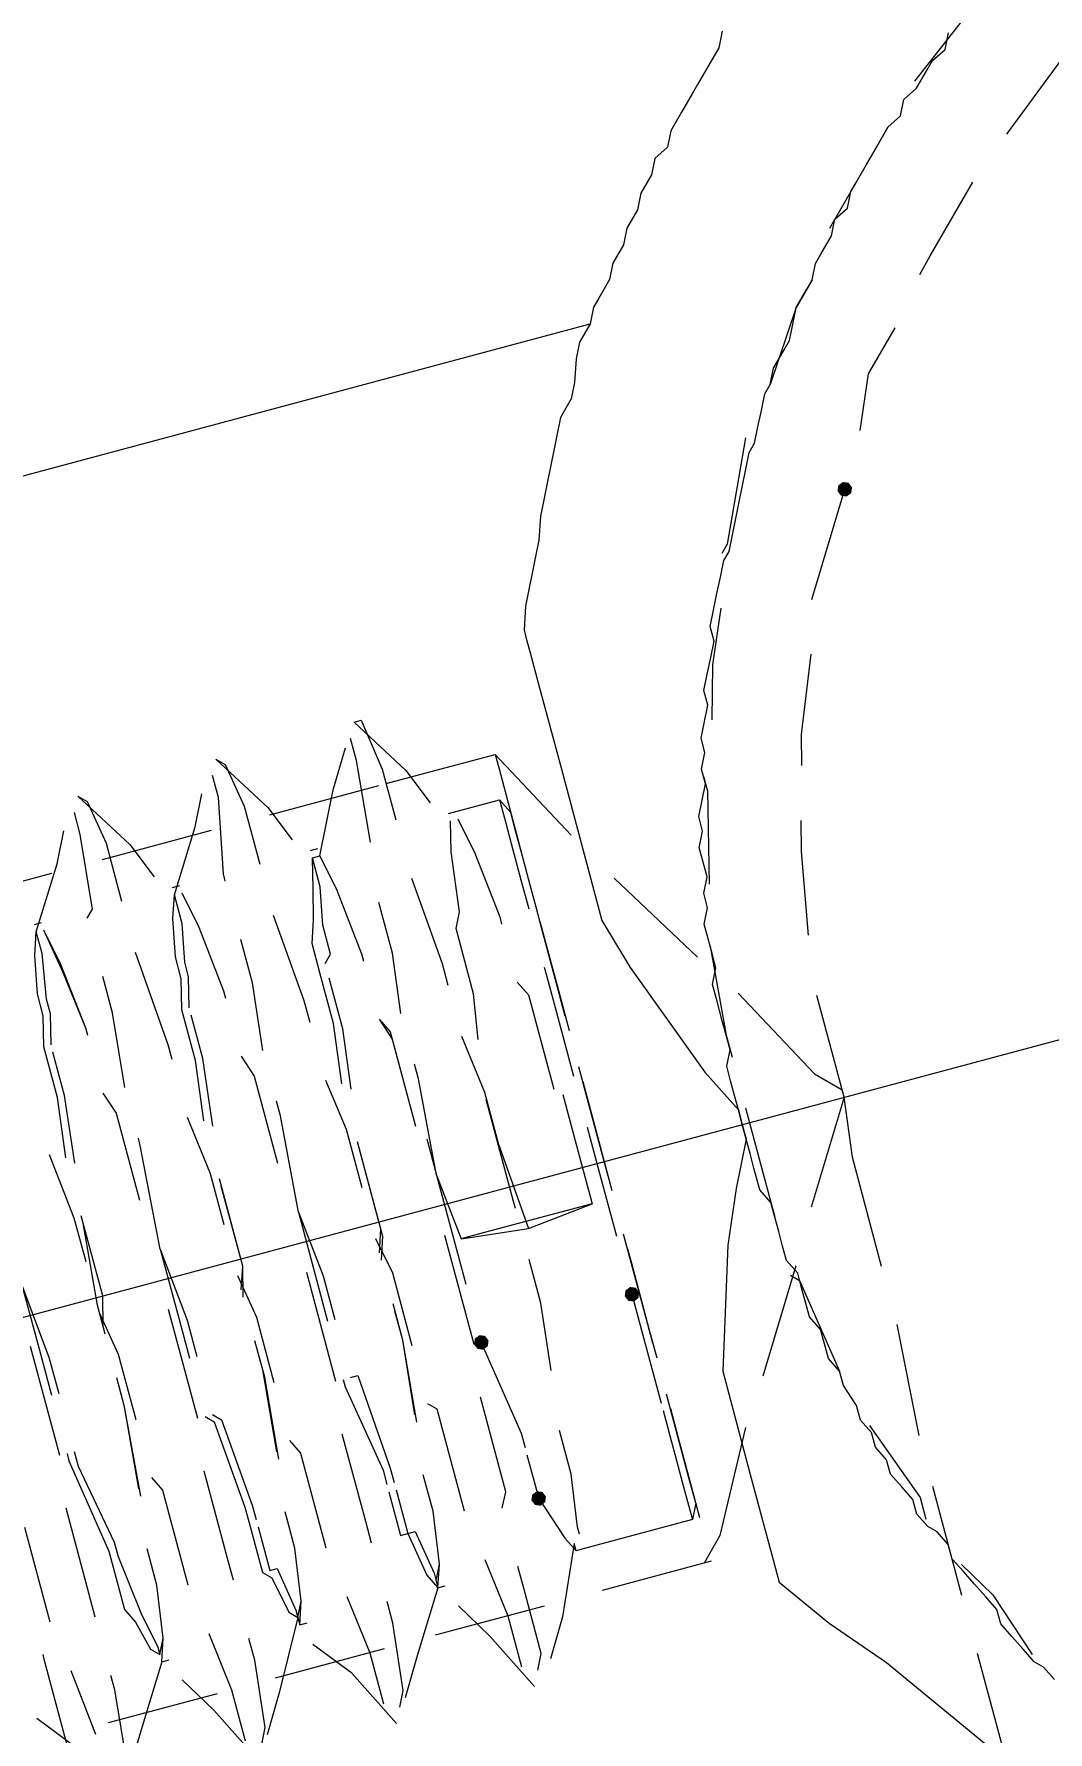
# Model space of a CAD drawing. Header units: millimetres. Extents: x 89051 to 218395, y -330386 to -125649.
# Drawn here: x 98652.79 to 98669.1, y -134229.49 to -134202.19 of the extents above; entities that cross this region are included whole.
import ezdxf

# ---------------------------------------------------------------- set-up
doc = ezdxf.new("R2010")
doc.units = ezdxf.units.MM
doc.header["$LTSCALE"] = 13
doc.linetypes.add('ACAD_ISO04W100', pattern=[30, 24, -3, 0, -3])
doc.layers.add('C00-00-00', color=7, linetype='Continuous')
doc.layers.add('标注、文本', color=3, linetype='Continuous', lineweight=25)
doc.styles.get("Standard").update_dxf_attribs({"font": 'gbenor.shx', "bigfont": 'gbcbig.shx'})
doc.dimstyles.new('1-15', dxfattribs={"dimscale": 20, "dimtxt": 3.5, "dimasz": 2, "dimexe": 1.5, "dimexo": 0.5, "dimgap": 0.5, "dimtad": 1, "dimtoh": 1, "dimdec": 1, "dimdsep": 46, "dimtxsty": 'Standard', "dimcen": 2.5, "dimclrd": 3, "dimclre": 3, "dimclrt": 3, "dimadec": 0, "dimazin": 2, "dimtfac": 1, "dimtdec": 1, "dimtmove": 0, "dimatfit": 2, "dimfxl": 1, "dimarcsym": 0})

# ---------------------------------------------------------------- blocks, each defined once
blk = doc.blocks.new('225635')
at = {"layer": 'C00-00-00'}
h = blk.add_hatch(color=256, dxfattribs=at)
h.dxf.hatch_style = 2
h.paths.add_polyline_path([(72500.49, -125601.628), (72500.404, -125601.663), (72500.369, -125601.749), (72500.404, -125601.834), (72500.49, -125601.87), (72500.575, -125601.834), (72500.611, -125601.749), (72500.575, -125601.663)])
h = blk.add_hatch(color=256, dxfattribs=at)
h.dxf.hatch_style = 2
h.paths.add_polyline_path([(72491.293, -125613.366), (72491.208, -125613.401), (72491.172, -125613.487), (72491.208, -125613.572), (72491.293, -125613.608), (72491.379, -125613.572), (72491.414, -125613.487), (72491.379, -125613.401)])
h = blk.add_hatch(color=256, dxfattribs=at)
h.dxf.hatch_style = 2
h.paths.add_polyline_path([(72493.834, -125613.245), (72493.749, -125613.28), (72493.713, -125613.366), (72493.749, -125613.451), (72493.834, -125613.487), (72493.92, -125613.451), (72493.955, -125613.366), (72493.92, -125613.28)])
h = blk.add_hatch(color=256, dxfattribs=at)
h.dxf.hatch_style = 2
h.paths.add_polyline_path([(72491.535, -125616.028), (72491.45, -125616.063), (72491.414, -125616.149), (72491.45, -125616.234), (72491.535, -125616.27), (72491.621, -125616.234), (72491.656, -125616.149), (72491.621, -125616.063)])
at = {"layer": 'C00-00-00', "lineweight": 15}
for points in [[(72500.49, -125594.125), (72500.369, -125594.367), (72500.127, -125594.609), (72499.885, -125594.851), (72499.764, -125594.972), (72499.522, -125595.214), (72499.28, -125595.457), (72499.159, -125595.699), (72498.917, -125595.82), (72498.796, -125596.062), (72498.554, -125596.304), (72498.433, -125596.546), (72498.191, -125596.788), (72498.07, -125597.03), (72497.827, -125597.272), (72497.706, -125597.514), (72497.464, -125597.756), (72497.343, -125597.877), (72497.222, -125598.119), (72496.98, -125598.361), (72496.859, -125598.603), (72496.738, -125598.966), (72496.617, -125599.208), (72496.375, -125599.45), (72496.254, -125599.692), (72496.133, -125599.934), (72496.012, -125600.176), (72495.891, -125600.418), (72495.77, -125600.66), (72495.649, -125600.902), (72495.528, -125601.265), (72495.407, -125601.507), (72495.286, -125601.749), (72495.165, -125601.991), (72495.044, -125602.233), (72494.923, -125602.596), (72494.923, -125602.717)], [(72498.796, -125621.11), (72498.675, -125620.868), (72498.554, -125620.747), (72498.433, -125620.505), (72498.312, -125620.263), (72498.191, -125620.021), (72498.191, -125619.779), (72498.07, -125619.537), (72497.948, -125619.295), (72497.827, -125619.053), (72497.706, -125618.811), (72497.706, -125618.569), (72497.585, -125618.327), (72497.464, -125618.206), (72497.343, -125617.964), (72497.343, -125617.722), (72497.222, -125617.48), (72497.101, -125617.238), (72497.101, -125616.996), (72496.98, -125616.754), (72496.98, -125616.512), (72496.859, -125616.27), (72496.859, -125616.028), (72496.738, -125615.665), (72496.738, -125615.423), (72496.617, -125615.181), (72496.617, -125614.939), (72496.617, -125614.697), (72496.496, -125614.455), (72496.496, -125614.213), (72496.496, -125613.971), (72496.496, -125613.729), (72496.375, -125613.487), (72496.375, -125613.245), (72496.375, -125613.003), (72496.375, -125612.761), (72496.375, -125612.519), (72496.254, -125612.277), (72496.254, -125611.914), (72496.254, -125611.672), (72496.254, -125611.43), (72496.254, -125611.188), (72496.254, -125610.945), (72496.254, -125610.703), (72496.254, -125610.461), (72496.254, -125610.219), (72496.375, -125609.977), (72496.375, -125609.735), (72496.375, -125609.493), (72496.375, -125609.13), (72496.375, -125608.888), (72496.496, -125608.646), (72496.496, -125608.404), (72496.496, -125608.162), (72496.496, -125607.92), (72496.617, -125607.678), (72496.617, -125607.436), (72496.738, -125607.194), (72496.738, -125606.952), (72496.738, -125606.71), (72496.859, -125606.468), (72496.859, -125606.226), (72496.98, -125605.984), (72497.101, -125605.742), (72497.101, -125605.5), (72497.222, -125605.258), (72497.222, -125605.016), (72497.343, -125604.774), (72497.464, -125604.532), (72497.464, -125604.29), (72497.585, -125604.048), (72497.706, -125603.806), (72497.827, -125603.564), (72497.827, -125603.322), (72497.948, -125603.08), (72498.07, -125602.838), (72498.191, -125602.596), (72498.312, -125602.354), (72498.433, -125602.233), (72498.554, -125601.991), (72498.675, -125601.749), (72498.796, -125601.507), (72498.917, -125601.265), (72499.038, -125601.023), (72499.159, -125600.781), (72499.28, -125600.66), (72499.401, -125600.418), (72499.522, -125600.176), (72499.643, -125599.934), (72499.764, -125599.813), (72499.885, -125599.571), (72500.127, -125599.329), (72500.248, -125599.208), (72500.369, -125598.966), (72500.49, -125598.724), (72500.732, -125598.482), (72500.853, -125598.361), (72500.974, -125598.119), (72501.095, -125597.998), (72501.337, -125597.756), (72501.458, -125597.514), (72501.7, -125597.393), (72501.821, -125597.151), (72501.942, -125597.03), (72502.184, -125596.788), (72502.305, -125596.667), (72502.547, -125596.425), (72502.668, -125596.304), (72502.91, -125596.183), (72503.031, -125595.941), (72503.273, -125595.82), (72503.515, -125595.578), (72503.636, -125595.457), (72503.878, -125595.336), (72503.999, -125595.093)], [(72504.725, -125594.609), (72503.273, -125595.699)], [(72504.483, -125596.909), (72505.693, -125595.941)], [(72502.668, -125596.304), (72501.821, -125597.151)], [(72501.821, -125597.151), (72501.337, -125597.635)], [(72502.789, -125598.482), (72503.757, -125597.514)], [(72483.186, -125598.119), (72497.222, -125598.119)], [(72500.853, -125598.361), (72500.49, -125598.724)], [(72502.547, -125598.724), (72502.789, -125598.482)], [(72500.49, -125598.724), (72499.764, -125599.813)], [(72501.337, -125600.055), (72501.942, -125599.45)], [(72500.974, -125600.902), (72501.337, -125600.055)], [(72499.159, -125600.539), (72498.433, -125602.112)], [(72499.522, -125603.322), (72500.49, -125601.749)], [(72498.433, -125602.112), (72498.312, -125602.233)], [(72494.923, -125602.596), (72494.923, -125602.717), (72494.923, -125602.959), (72494.923, -125603.564), (72494.923, -125604.895), (72494.923, -125607.436)], [(72498.07, -125603.08), (72497.706, -125603.927)], [(72487.179, -125603.927), (72487.179, -125603.564)], [(72487.3, -125603.322), (72487.421, -125603.443)], [(72487.3, -125603.322), (72487.905, -125604.29)], [(72487.421, -125603.443), (72487.542, -125604.169)], [(72489.478, -125603.927), (72489.478, -125603.564)], [(72489.599, -125603.322), (72489.72, -125603.443)], [(72489.599, -125603.322), (72490.204, -125604.29)], [(72489.72, -125603.443), (72489.841, -125604.169)], [(72491.777, -125603.927), (72491.777, -125603.564)], [(72491.898, -125603.322), (72492.019, -125603.322)], [(72491.898, -125603.322), (72492.503, -125604.29)], [(72492.019, -125603.322), (72492.14, -125604.169)], [(72486.695, -125604.29), (72486.937, -125603.806)], [(72488.994, -125604.29), (72489.236, -125603.806)], [(72491.293, -125604.29), (72491.656, -125603.685)], [(72487.058, -125605.137), (72487.179, -125603.927)], [(72489.236, -125605.137), (72489.478, -125603.927)], [(72491.656, -125605.258), (72491.777, -125603.927)], [(72497.706, -125603.927), (72497.464, -125604.774)], [(72486.09, -125605.258), (72486.695, -125604.29)], [(72487.542, -125604.169), (72487.542, -125605.137)], [(72487.905, -125604.29), (72488.147, -125604.895)], [(72488.389, -125605.258), (72488.994, -125604.29)], [(72489.841, -125604.169), (72489.841, -125605.137)], [(72490.204, -125604.29), (72490.446, -125604.895)], [(72490.809, -125605.258), (72491.293, -125604.29)], [(72492.14, -125604.169), (72492.14, -125605.016)], [(72492.503, -125604.29), (72492.745, -125604.895)], [(72498.796, -125605.379), (72499.28, -125604.169)], [(72484.759, -125604.411), (72486.574, -125604.411)], [(72487.421, -125604.411), (72489.236, -125604.411)], [(72490.204, -125604.411), (72492.019, -125604.411)], [(72492.14, -125604.411), (72492.866, -125604.411)], [(72492.866, -125604.411), (72493.955, -125604.411)], [(72493.955, -125604.411), (72493.955, -125604.653)], [(72493.955, -125604.411), (72494.802, -125605.984)], [(72493.955, -125604.653), (72493.955, -125605.137)], [(72486.09, -125605.137), (72486.211, -125605.137)], [(72486.937, -125605.258), (72487.058, -125605.137)], [(72488.389, -125605.137), (72488.51, -125605.137)], [(72489.236, -125605.258), (72489.236, -125605.137)], [(72490.688, -125605.137), (72490.809, -125605.137)], [(72492.987, -125605.137), (72493.834, -125605.137)], [(72493.834, -125605.137), (72493.834, -125605.258)], [(72493.834, -125605.137), (72493.955, -125605.379)], [(72493.955, -125605.137), (72493.955, -125605.742)], [(72485.969, -125605.621), (72486.09, -125605.258)], [(72486.09, -125605.621), (72486.09, -125605.258)], [(72486.211, -125605.258), (72486.332, -125605.863)], [(72486.211, -125605.258), (72486.332, -125605.984)], [(72488.268, -125605.621), (72488.389, -125605.258)], [(72488.389, -125605.742), (72488.389, -125605.258)], [(72488.51, -125605.258), (72488.631, -125605.863)], [(72488.51, -125605.258), (72488.631, -125605.863)], [(72490.567, -125605.742), (72490.688, -125605.258)], [(72490.688, -125605.742), (72490.688, -125605.258)], [(72490.688, -125605.258), (72490.809, -125605.258)], [(72490.809, -125605.258), (72490.93, -125605.863)], [(72490.809, -125605.258), (72490.93, -125605.863)], [(72492.866, -125605.742), (72492.987, -125605.258)], [(72493.108, -125605.258), (72493.229, -125605.863)], [(72493.834, -125605.258), (72493.834, -125605.5)], [(72493.955, -125605.621), (72493.955, -125605.379)], [(72498.675, -125605.863), (72498.796, -125605.379)], [(72485.848, -125606.226), (72485.969, -125605.621)], [(72485.969, -125606.347), (72486.09, -125605.621)], [(72488.147, -125606.226), (72488.268, -125605.621)], [(72488.268, -125606.347), (72488.389, -125605.742)], [(72490.446, -125606.226), (72490.567, -125605.742)], [(72490.567, -125606.347), (72490.688, -125605.742)], [(72492.745, -125606.71), (72492.866, -125605.742)], [(72493.834, -125605.5), (72493.834, -125605.863)], [(72493.955, -125606.105), (72493.955, -125605.621)], [(72493.955, -125605.742), (72493.955, -125606.226)], [(72497.101, -125605.621), (72497.101, -125605.863)], [(72486.332, -125605.863), (72486.453, -125606.952)], [(72486.332, -125605.984), (72486.453, -125606.952)], [(72487.542, -125605.984), (72487.663, -125607.557)], [(72488.631, -125605.863), (72488.752, -125606.952)], [(72488.631, -125605.863), (72488.752, -125606.952)], [(72489.841, -125605.984), (72489.962, -125607.436)], [(72490.93, -125605.863), (72491.051, -125606.952)], [(72490.93, -125605.863), (72491.051, -125606.952)], [(72492.14, -125605.984), (72492.261, -125607.436)], [(72493.229, -125605.863), (72493.35, -125606.952)], [(72493.834, -125605.863), (72493.834, -125606.468)], [(72497.101, -125605.863), (72496.738, -125607.315)], [(72485.848, -125606.589), (72485.848, -125606.226)], [(72486.937, -125606.831), (72486.937, -125606.226)], [(72488.147, -125606.589), (72488.147, -125606.226)], [(72489.236, -125606.952), (72489.236, -125606.226)], [(72490.325, -125606.589), (72490.446, -125606.226)], [(72491.535, -125607.073), (72491.535, -125606.226)], [(72493.955, -125606.589), (72493.955, -125606.105)], [(72485.727, -125607.073), (72485.848, -125606.589)], [(72485.848, -125607.073), (72485.969, -125606.589)], [(72485.969, -125606.589), (72485.969, -125606.347)], [(72488.026, -125607.073), (72488.147, -125606.589)], [(72488.147, -125607.073), (72488.268, -125606.589)], [(72488.268, -125606.589), (72488.268, -125606.347)], [(72490.325, -125607.073), (72490.325, -125606.589)], [(72490.567, -125606.831), (72490.567, -125606.347)], [(72493.834, -125606.468), (72493.834, -125606.952)], [(72493.955, -125606.952), (72493.955, -125606.589)], [(72486.816, -125608.041), (72486.937, -125606.831)], [(72490.446, -125606.952), (72490.567, -125606.831)], [(72492.624, -125606.952), (72492.745, -125606.71)], [(72495.286, -125606.831), (72496.254, -125608.404)], [(72498.312, -125607.194), (72498.433, -125606.71)], [(72485.727, -125607.92), (72485.727, -125607.073)], [(72486.453, -125606.952), (72486.453, -125607.073)], [(72486.453, -125606.952), (72486.453, -125607.073)], [(72488.026, -125607.92), (72488.026, -125607.073)], [(72488.752, -125606.952), (72488.752, -125607.073)], [(72488.752, -125606.952), (72488.752, -125607.073)], [(72489.115, -125608.041), (72489.236, -125606.952)], [(72490.325, -125607.92), (72490.325, -125607.073)], [(72491.051, -125606.952), (72491.051, -125607.073)], [(72491.051, -125606.952), (72491.051, -125607.073)], [(72491.414, -125608.041), (72491.535, -125607.073)], [(72492.624, -125608.041), (72492.624, -125606.952)], [(72493.35, -125606.952), (72493.35, -125607.073)], [(72493.955, -125607.315), (72493.955, -125606.952)], [(72485.848, -125607.92), (72485.848, -125607.194)], [(72488.147, -125607.92), (72488.147, -125607.194)], [(72490.446, -125608.041), (72490.446, -125607.194)], [(72493.955, -125607.194), (72493.955, -125607.315)], [(72493.955, -125608.162), (72493.955, -125607.315)], [(72493.955, -125607.315), (72493.955, -125608.404)], [(72498.07, -125608.525), (72498.312, -125607.194)], [(72487.663, -125607.557), (72487.663, -125607.799)], [(72489.962, -125607.436), (72489.962, -125607.799)], [(72492.261, -125607.436), (72492.261, -125607.799)], [(72494.923, -125607.436), (72495.165, -125608.283), (72495.528, -125609.251), (72495.891, -125610.219), (72496.133, -125610.703), (72496.254, -125610.945), (72496.254, -125611.188), (72496.254, -125611.43), (72495.891, -125612.156), (72495.528, -125613.003), (72494.923, -125614.939)], [(72485.606, -125608.888), (72485.727, -125607.92)], [(72485.727, -125609.009), (72485.848, -125607.92)], [(72487.905, -125608.888), (72488.026, -125607.92)], [(72488.026, -125609.009), (72488.147, -125607.92)], [(72490.204, -125608.888), (72490.325, -125607.92)], [(72493.834, -125607.92), (72493.834, -125608.162)], [(72486.453, -125608.041), (72486.574, -125608.404)], [(72486.453, -125608.041), (72486.574, -125608.404)], [(72488.752, -125608.041), (72488.873, -125608.404)], [(72488.752, -125608.041), (72488.873, -125608.404)], [(72490.325, -125609.009), (72490.446, -125608.041)], [(72491.051, -125608.041), (72491.172, -125608.283)], [(72491.051, -125608.041), (72491.172, -125608.404)], [(72492.503, -125608.767), (72492.624, -125608.041)], [(72493.35, -125608.041), (72493.471, -125608.283)], [(72493.834, -125608.162), (72493.834, -125609.13)], [(72493.955, -125608.767), (72493.955, -125608.162)], [(72486.574, -125608.404), (72486.574, -125609.856)], [(72486.574, -125608.404), (72486.574, -125609.856)], [(72488.873, -125608.404), (72488.873, -125609.856)], [(72488.873, -125608.404), (72488.873, -125609.856)], [(72491.172, -125608.283), (72491.172, -125609.856)], [(72491.172, -125608.404), (72491.172, -125609.856)], [(72493.471, -125608.283), (72493.471, -125609.856)], [(72493.955, -125608.404), (72493.955, -125609.009)], [(72496.496, -125608.283), (72496.375, -125609.735)], [(72485.364, -125608.767), (72485.485, -125609.856)], [(72487.663, -125608.767), (72487.784, -125609.735)], [(72489.962, -125608.767), (72490.083, -125609.614)], [(72492.261, -125608.646), (72492.382, -125609.614)], [(72486.695, -125610.703), (72486.816, -125609.009)], [(72486.816, -125609.009), (72486.816, -125608.888)], [(72489.115, -125609.13), (72489.115, -125608.888)], [(72491.414, -125609.13), (72491.414, -125608.888)], [(72488.994, -125610.703), (72489.115, -125609.13)], [(72491.293, -125610.703), (72491.414, -125609.13)], [(72493.834, -125609.13), (72493.834, -125609.735)], [(72496.738, -125609.13), (72497.585, -125610.703)], [(72497.948, -125611.188), (72497.948, -125609.493)], [(72485.485, -125609.856), (72485.485, -125610.582)], [(72485.606, -125611.188), (72485.606, -125609.856)], [(72487.784, -125609.735), (72487.784, -125610.582)], [(72487.905, -125611.309), (72487.905, -125609.856)], [(72490.083, -125609.614), (72490.083, -125610.582)], [(72490.204, -125611.309), (72490.204, -125609.856)], [(72492.382, -125609.614), (72492.382, -125610.461)], [(72492.382, -125611.43), (72492.382, -125609.735)], [(72493.955, -125610.219), (72493.955, -125609.614)], [(72493.955, -125609.856), (72493.955, -125610.582)], [(72496.375, -125609.735), (72496.375, -125610.098)], [(72485.485, -125611.309), (72485.606, -125609.977)], [(72487.905, -125611.309), (72487.905, -125609.977)], [(72490.204, -125611.43), (72490.204, -125609.977)], [(72491.293, -125610.098), (72491.293, -125610.703)], [(72493.592, -125609.977), (72493.592, -125610.703)], [(72493.955, -125611.309), (72493.955, -125610.219)], [(72492.382, -125610.461), (72492.503, -125611.914)], [(72493.834, -125610.582), (72493.834, -125611.309)], [(72493.955, -125610.582), (72493.955, -125611.672)], [(72484.396, -125610.703), (72484.517, -125611.914)], [(72484.396, -125610.703), (72484.396, -125611.914)], [(72486.695, -125610.703), (72486.816, -125611.914)], [(72486.695, -125610.703), (72486.695, -125611.914)], [(72488.994, -125610.703), (72489.115, -125611.793)], [(72488.994, -125610.703), (72488.994, -125611.914)], [(72491.293, -125610.703), (72491.414, -125611.793)], [(72491.293, -125610.703), (72491.293, -125611.793)], [(72493.592, -125610.703), (72493.592, -125611.793)], [(72496.375, -125610.945), (72496.375, -125611.793)], [(72497.585, -125610.703), (72497.948, -125611.066)], [(72485.485, -125611.672), (72485.606, -125611.188)], [(72497.948, -125611.188), (72496.98, -125612.761)], [(72497.827, -125612.156), (72497.948, -125611.188)], [(72485.485, -125611.793), (72485.485, -125611.309)], [(72485.485, -125611.43), (72485.606, -125612.156)], [(72487.784, -125611.793), (72487.905, -125611.309)], [(72487.784, -125611.672), (72487.905, -125611.309)], [(72487.784, -125611.43), (72487.905, -125612.156)], [(72490.083, -125611.672), (72490.204, -125611.309)], [(72490.083, -125611.793), (72490.204, -125611.43)], [(72490.083, -125611.43), (72490.204, -125612.035)], [(72492.382, -125611.551), (72492.382, -125611.43)], [(72493.834, -125611.309), (72493.834, -125612.398)], [(72493.955, -125611.43), (72493.955, -125611.309)], [(72484.275, -125613.487), (72484.275, -125611.672)], [(72486.574, -125613.487), (72486.574, -125611.672)], [(72488.873, -125613.487), (72488.873, -125611.672)], [(72491.172, -125613.487), (72491.172, -125611.672)], [(72484.396, -125611.914), (72484.396, -125612.519)], [(72484.517, -125611.914), (72484.517, -125612.519)], [(72486.695, -125611.914), (72486.695, -125612.519)], [(72486.816, -125611.914), (72486.816, -125612.519)], [(72488.994, -125611.914), (72488.994, -125612.519)], [(72489.115, -125611.793), (72489.115, -125612.519)], [(72490.204, -125612.035), (72490.204, -125613.245)], [(72491.293, -125611.793), (72491.293, -125612.519)], [(72491.414, -125611.793), (72492.503, -125611.914)], [(72491.777, -125611.793), (72491.414, -125611.793)], [(72493.592, -125611.793), (72491.777, -125611.793)], [(72492.503, -125611.914), (72493.592, -125611.793)], [(72496.375, -125611.793), (72496.375, -125612.761)], [(72485.606, -125612.156), (72485.606, -125613.245)], [(72487.905, -125612.156), (72487.905, -125613.245)], [(72497.827, -125613.971), (72497.827, -125612.156)], [(72485.485, -125613.003), (72485.485, -125612.519)], [(72487.784, -125613.003), (72487.784, -125612.519)], [(72490.083, -125613.124), (72490.083, -125612.519)], [(72492.382, -125613.124), (72492.382, -125612.398)], [(72493.955, -125613.366), (72493.955, -125612.398)], [(72485.485, -125613.003), (72485.485, -125612.64)], [(72487.784, -125613.124), (72487.784, -125612.64)], [(72490.083, -125613.124), (72490.083, -125612.64)], [(72493.955, -125612.64), (72493.955, -125612.882)], [(72485.364, -125614.455), (72485.485, -125613.003)], [(72485.364, -125614.334), (72485.485, -125613.003)], [(72487.663, -125614.334), (72487.784, -125613.003)], [(72487.663, -125614.455), (72487.784, -125613.124)], [(72489.962, -125614.455), (72490.083, -125613.124)], [(72489.962, -125614.334), (72490.083, -125613.124)], [(72492.261, -125614.213), (72492.382, -125613.124)], [(72493.955, -125612.882), (72493.955, -125613.971)], [(72493.834, -125613.366), (72493.834, -125614.334)], [(72493.955, -125614.213), (72493.955, -125613.366)], [(72484.396, -125613.487), (72484.396, -125613.608)], [(72484.396, -125613.608), (72484.638, -125615.181)], [(72484.517, -125613.487), (72484.517, -125613.729)], [(72486.695, -125613.487), (72486.816, -125613.608)], [(72486.816, -125613.487), (72486.937, -125613.608)], [(72486.816, -125613.608), (72486.937, -125615.06)], [(72486.937, -125613.608), (72487.058, -125615.06)], [(72488.994, -125613.487), (72488.994, -125613.608)], [(72488.994, -125613.608), (72489.236, -125615.06)], [(72489.115, -125613.487), (72489.236, -125613.487)], [(72489.236, -125613.487), (72489.357, -125615.06)], [(72491.293, -125613.487), (72491.535, -125615.06)], [(72496.496, -125613.608), (72495.528, -125615.181)], [(72484.517, -125613.729), (72484.759, -125615.06)], [(72496.375, -125613.729), (72496.496, -125613.85)], [(72496.496, -125613.85), (72496.738, -125615.423)], [(72485.606, -125614.213), (72485.727, -125614.455)], [(72487.905, -125614.213), (72488.026, -125614.455)], [(72490.204, -125614.213), (72490.325, -125614.334)], [(72493.955, -125613.971), (72493.955, -125614.455)], [(72483.428, -125614.455), (72483.428, -125616.028)], [(72484.154, -125615.665), (72484.154, -125614.334)], [(72485.727, -125614.455), (72485.727, -125616.028)], [(72486.453, -125615.786), (72486.453, -125614.334)], [(72488.026, -125614.455), (72488.026, -125616.028)], [(72488.752, -125615.786), (72488.752, -125614.334)], [(72490.325, -125614.334), (72490.325, -125616.028)], [(72491.051, -125615.907), (72491.051, -125614.334)], [(72493.834, -125614.334), (72493.834, -125615.181)], [(72494.923, -125614.939), (72494.923, -125616.633), (72494.923, -125618.448)], [(72497.706, -125616.754), (72497.827, -125614.939)], [(72484.638, -125615.181), (72484.638, -125615.302)], [(72484.638, -125615.302), (72484.638, -125616.149)], [(72484.759, -125615.06), (72484.759, -125615.302)], [(72484.759, -125615.302), (72484.88, -125616.27)], [(72485.243, -125615.907), (72485.243, -125615.302)], [(72486.937, -125615.06), (72486.937, -125615.302)], [(72486.937, -125615.302), (72486.937, -125616.149)], [(72487.058, -125615.06), (72487.058, -125615.302)], [(72487.542, -125615.907), (72487.542, -125615.302)], [(72489.236, -125615.06), (72489.236, -125615.302)], [(72489.357, -125615.06), (72489.357, -125615.302)], [(72489.841, -125615.907), (72489.841, -125615.302)], [(72491.535, -125615.06), (72491.535, -125615.302)], [(72492.14, -125615.907), (72492.14, -125615.181)], [(72493.834, -125615.302), (72493.834, -125615.907)], [(72493.955, -125615.786), (72493.955, -125615.06)], [(72493.955, -125615.302), (72493.955, -125615.786)], [(72485.243, -125615.907), (72485.243, -125615.423)], [(72487.058, -125615.423), (72487.058, -125616.149)], [(72487.542, -125615.907), (72487.542, -125615.423)], [(72489.236, -125615.423), (72489.236, -125616.149)], [(72489.357, -125615.423), (72489.357, -125616.149)], [(72489.841, -125615.907), (72489.841, -125615.423)], [(72491.535, -125615.423), (72491.535, -125616.149)], [(72484.154, -125616.149), (72484.154, -125615.665)], [(72486.453, -125616.149), (72486.453, -125615.786)], [(72488.752, -125616.149), (72488.752, -125615.786)], [(72493.955, -125616.391), (72493.955, -125615.786)], [(72493.955, -125615.786), (72493.955, -125616.512)], [(72485.122, -125616.754), (72485.243, -125615.907)], [(72485.122, -125616.754), (72485.243, -125615.907)], [(72487.421, -125616.754), (72487.542, -125615.907)], [(72487.421, -125616.754), (72487.542, -125615.907)], [(72489.72, -125616.754), (72489.841, -125615.907)], [(72489.72, -125616.754), (72489.841, -125615.907)], [(72490.93, -125616.149), (72491.051, -125615.907)], [(72492.019, -125616.754), (72492.14, -125615.907)], [(72493.834, -125615.907), (72493.834, -125616.028)], [(72493.834, -125616.028), (72493.834, -125616.512)], [(72495.044, -125615.907), (72494.197, -125617.48)], [(72484.638, -125616.149), (72484.759, -125616.391)], [(72484.759, -125616.391), (72484.88, -125616.875)], [(72484.88, -125616.27), (72485.001, -125616.875)], [(72486.937, -125616.149), (72487.058, -125616.27)], [(72487.058, -125616.149), (72487.179, -125616.149)], [(72487.058, -125616.27), (72487.179, -125616.875)], [(72487.179, -125616.149), (72487.3, -125616.875)], [(72489.236, -125616.149), (72489.357, -125616.149)], [(72489.357, -125616.149), (72489.478, -125616.149)], [(72489.357, -125616.149), (72489.478, -125616.875)], [(72489.478, -125616.149), (72489.599, -125616.875)], [(72491.535, -125616.149), (72491.777, -125616.875)], [(72493.955, -125616.754), (72493.955, -125616.391)], [(72496.98, -125616.391), (72497.464, -125617.722)], [(72483.186, -125616.633), (72483.186, -125616.512)], [(72483.186, -125618.327), (72483.186, -125616.633)], [(72493.834, -125616.512), (72493.834, -125616.875)], [(72493.955, -125616.512), (72493.955, -125617.117)], [(72483.549, -125616.875), (72483.67, -125617.964)], [(72484.88, -125616.875), (72485.001, -125616.996)], [(72485.001, -125617.117), (72485.122, -125616.754)], [(72485.001, -125616.996), (72485.122, -125616.754)], [(72485.001, -125616.875), (72485.001, -125616.996)], [(72485.848, -125616.875), (72485.969, -125617.843)], [(72487.179, -125616.875), (72487.3, -125616.996)], [(72487.3, -125617.117), (72487.421, -125616.754)], [(72487.3, -125616.996), (72487.421, -125616.754)], [(72487.3, -125616.875), (72487.3, -125617.117)], [(72488.147, -125616.875), (72488.268, -125617.843)], [(72489.478, -125616.875), (72489.599, -125617.117)], [(72489.599, -125617.117), (72489.72, -125616.754)], [(72489.599, -125616.996), (72489.72, -125616.754)], [(72489.599, -125616.875), (72489.599, -125617.117)], [(72490.446, -125616.875), (72490.567, -125617.843)], [(72491.777, -125616.875), (72491.898, -125617.117)], [(72492.019, -125616.875), (72492.019, -125616.754)], [(72493.834, -125616.875), (72493.834, -125617.117)], [(72493.955, -125616.875), (72493.834, -125617.117)], [(72493.955, -125616.875), (72493.955, -125616.754)], [(72484.154, -125617.359), (72484.154, -125617.117)], [(72485.001, -125617.117), (72484.396, -125618.085)], [(72485.001, -125617.117), (72485.122, -125617.117)], [(72486.453, -125617.48), (72486.453, -125617.117)], [(72487.3, -125616.996), (72486.695, -125618.085)], [(72487.3, -125617.117), (72487.421, -125617.117)], [(72488.752, -125617.48), (72488.752, -125617.117)], [(72489.599, -125617.117), (72488.994, -125618.085)], [(72489.599, -125617.117), (72489.72, -125617.117)], [(72490.93, -125617.48), (72490.93, -125617.117)], [(72491.898, -125616.996), (72491.414, -125618.085)], [(72491.898, -125617.117), (72491.898, -125616.996)], [(72492.019, -125617.117), (72491.898, -125617.117)], [(72493.834, -125617.117), (72492.019, -125617.117)], [(72483.307, -125618.085), (72482.823, -125617.48)], [(72484.033, -125618.569), (72484.154, -125617.359)], [(72485.606, -125618.085), (72485.243, -125617.48)], [(72486.332, -125618.569), (72486.453, -125617.48)], [(72487.905, -125618.085), (72487.421, -125617.48)], [(72488.631, -125618.569), (72488.752, -125617.48)], [(72490.204, -125618.085), (72489.841, -125617.48)], [(72490.93, -125618.569), (72490.93, -125617.48)], [(72494.197, -125617.48), (72493.834, -125617.843)], [(72497.464, -125617.722), (72497.464, -125618.085)], [(72497.706, -125619.416), (72497.706, -125617.601)], [(72485.727, -125617.843), (72483.912, -125617.843)], [(72485.969, -125617.843), (72485.969, -125618.69)], [(72488.51, -125617.843), (72486.695, -125617.843)], [(72488.268, -125617.843), (72488.268, -125618.69)], [(72491.172, -125617.843), (72489.357, -125617.843)], [(72490.567, -125617.843), (72490.567, -125618.69)], [(72493.955, -125617.843), (72492.14, -125617.843)], [(72484.396, -125618.085), (72484.033, -125618.69)], [(72486.09, -125619.053), (72485.606, -125618.085)], [(72486.695, -125618.085), (72486.332, -125618.69)], [(72488.389, -125619.053), (72487.905, -125618.085)], [(72488.994, -125618.085), (72488.631, -125618.69)], [(72490.688, -125619.053), (72490.204, -125618.085)], [(72491.414, -125618.085), (72491.051, -125618.69)], [(72486.211, -125618.811), (72486.332, -125618.569)], [(72488.51, -125618.811), (72488.631, -125618.569)], [(72490.809, -125618.811), (72490.93, -125618.569)], [(72494.923, -125618.448), (72495.528, -125619.295), (72496.254, -125620.142), (72497.464, -125621.836), (72498.675, -125623.53), (72501.337, -125626.918), (72502.91, -125629.097)], [(72497.827, -125618.932), (72498.191, -125619.537)], [(72498.191, -125619.537), (72498.554, -125620.626)], [(72497.706, -125622.078), (72497.706, -125620.384)]]:
    blk.add_lwpolyline(points, dxfattribs=at)
at = {"layer": '标注、文本', "color": 1, "linetype": 'ACAD_ISO04W100', "lineweight": 15}
blk.add_line((72418.952, -125611.188), (72558.051, -125611.188), dxfattribs=at)
blk = doc.blocks.new('*D594')
at = {"layer": 'Defpoints', "color": 0, "transparency": 16777216}
for p in [(98951.782, -134196.725), (98723.872, -134203.725), (98589.512, -134239.727), (97897.716, -134300.778), (98875.858, -134300.778)]:
    blk.add_point(p, dxfattribs=at)
at = {"layer": '标注、文本', "color": 3, "lineweight": -2, "transparency": 16777216}
for p, q in [((98733.531, -134201.137), (98969.445, -134137.924)), ((98885.858, -134300.778), (98990.885, -134300.778))]:
    blk.add_line(p, q, dxfattribs=at)
blk.add_arc((98361.666, -134300.778), 599.219, 3.825405, 11.174595, dxfattribs=at)
at = {"layer": '标注、文本', "color": 3, "transparency": 16777216}
for points in [[(98943.031, -134186.159), (98956.018, -134183.14), (98940.467, -134145.689)], [(98966.213, -134260.578), (98952.887, -134261.023), (98960.885, -134300.778)]]:
    blk.add_solid(points, dxfattribs=at)
at = {"layer": '标注、文本', "color": 3, "transparency": 16777216, "insert": (98958.384, -134201.079), "char_height": 70, "attachment_point": 5}
blk.add_mtext('15°', dxfattribs=at)

msp = doc.modelspace()

# ---------------------------------------------------------------- block references
at = {"layer": '标注、文本', "rotation": 15}
msp.add_blockref('225635', (-3872.391, -31652.041), dxfattribs=at)

# ---------------------------------------------------------------- dimensions: what is measured, and where the dimension line sits
at = {"layer": '标注、文本'}
dim = msp.add_angular_dim_2l(base=(98951.782, -134196.725), line1=((97897.716, -134300.778), (98875.858, -134300.778)), line2=((98589.512, -134239.727), (98723.872, -134203.725)), dimstyle='1-15', dxfattribs=at)
dim.commit()
dim.dimension.update_dxf_attribs({"geometry": '*D594', "text_midpoint": (98958.384, -134246.079), "dimtype": 162})

doc.saveas('drawing.dxf')
